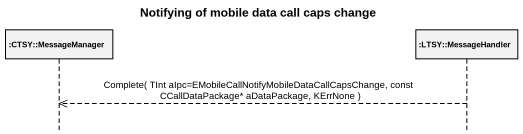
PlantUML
@startuml
title Notifying of mobile data call caps change
hide footbox
participant ":CTSY::MessageManager" as CTSY_MessageManager
participant ":LTSY::MessageHandler" as LTSY_MessageHandler

LTSY_MessageHandler -->> CTSY_MessageManager : Complete( TInt aIpc=EMobileCallNotifyMobileDataCallCapsChange, const CCallDataPackage* aDataPackage, KErrNone )
@enduml
